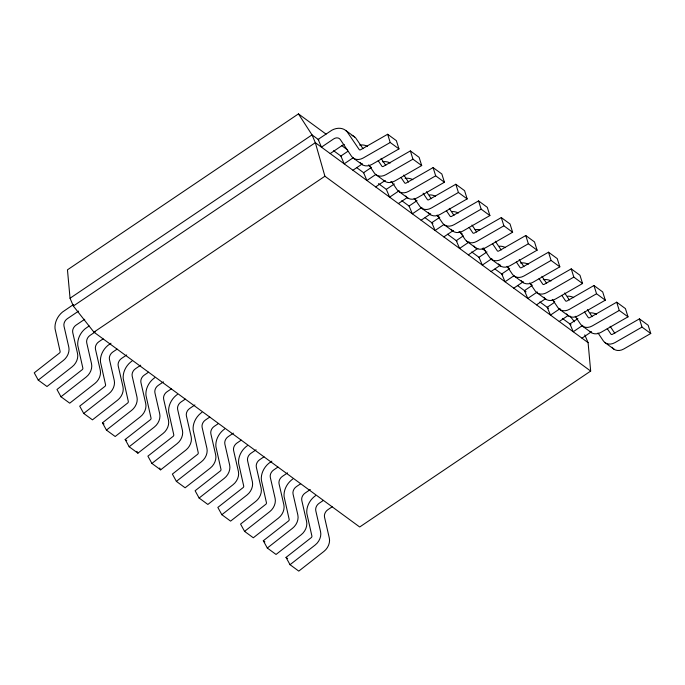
<?xml version="1.0" encoding="UTF-8"?>
<svg xmlns="http://www.w3.org/2000/svg" width="685" height="685" viewBox="0 0 685 685"><rect width="100%" height="100%" fill="white"/><g stroke="black" fill="none" stroke-linecap="round" stroke-linejoin="round"><path stroke-width="1.03" d="M73.501 304.517L62.455 312.069A16.697 12.964 -53.8 0 0 55.04 328.757L60.134 351.508A1.55 1.207 -53.8 0 1 59.535 352.989L34.25 372.82L38.249 380.106L63.414 360.396A11.885 9.23 -53.8 0 0 68.791 347.089L63.996 326.154A6.353 4.932 -53.8 0 1 67.301 318.731L78.595 311.101M89.144 325.966L85.188 328.731A16.697 12.964 -53.8 0 0 77.773 345.42L82.868 368.17A1.55 1.207 -53.8 0 1 82.268 369.652L56.983 389.482L60.982 396.769L86.147 377.058A11.885 9.23 -53.8 0 0 91.525 363.752L86.73 342.817A6.353 4.932 -53.8 0 1 90.035 335.393L95.249 331.874M110.987 343.236L107.922 345.394A16.697 12.964 -53.8 0 0 100.498 362.082L105.593 384.842A1.55 1.207 -53.8 0 1 104.993 386.314L79.708 406.145L83.716 413.432L108.881 393.721A11.885 9.23 -53.8 0 0 114.249 380.415L109.463 359.488A6.353 4.932 -53.8 0 1 112.76 352.056L117.109 349.127M148.577 372.195L144.235 375.132A6.353 4.932 -53.8 0 0 140.93 382.555L145.725 403.491A11.885 9.23 -53.8 0 1 140.348 416.797L115.183 436.508L106.44 430.094L102.442 422.816L127.727 402.985A1.55 1.207 -53.8 0 0 128.326 401.504L123.231 378.745A16.697 12.964 -53.8 0 1 130.647 362.065L131.94 361.098M106.44 430.094L131.606 410.392A11.885 9.23 -53.8 0 0 136.983 397.086L132.188 376.151A6.353 4.932 -53.8 0 1 135.493 368.718L140.708 365.199M171.31 388.866L166.969 391.794A6.353 4.932 -53.8 0 0 163.664 399.227L168.459 420.153A11.885 9.23 -53.8 0 1 163.081 433.459L137.916 453.17L129.174 446.766L125.175 439.479L150.46 419.648A1.55 1.207 -53.8 0 0 151.051 418.167L145.965 395.416A16.697 12.964 -53.8 0 1 153.38 378.728L154.673 377.76M129.174 446.766L154.339 427.055A11.885 9.23 -53.8 0 0 159.708 413.749L154.921 392.813A6.353 4.932 -53.8 0 1 158.226 385.39L163.441 381.87M177.406 394.423L176.113 395.391A16.697 12.964 -53.8 0 0 168.69 412.079L173.785 434.829A1.55 1.207 -53.8 0 1 173.185 436.311L147.9 456.142L151.907 463.428L177.064 443.717A11.885 9.23 -53.8 0 0 182.441 430.411L177.655 409.476A6.353 4.932 -53.8 0 1 180.951 402.052L185.301 399.115M151.907 463.428L160.65 469.841L185.806 450.131A11.885 9.23 -53.8 0 0 191.183 436.825L186.397 415.889A6.353 4.932 -53.8 0 1 189.694 408.466L194.908 404.938M201.878 412.37L200.594 413.338A16.697 12.964 -53.8 0 0 193.17 430.026L198.265 452.776A1.55 1.207 -53.8 0 1 197.665 454.258L172.38 474.088L176.379 481.375L201.544 461.664A11.885 9.23 -53.8 0 0 206.921 448.358L202.126 427.423A6.353 4.932 -53.8 0 1 205.431 419.999L209.781 417.062M224.611 429.033L223.319 430A16.697 12.964 -53.8 0 0 215.903 446.688L220.998 469.448A1.55 1.207 -53.8 0 1 220.399 470.92L195.114 490.751L199.112 498.038L224.278 478.327A11.885 9.23 -53.8 0 0 229.655 465.021L224.86 444.094A6.353 4.932 -53.8 0 1 228.165 436.662L233.379 433.143M247.345 445.704L246.052 446.671A16.697 12.964 -53.8 0 0 238.628 463.36L243.723 486.11A1.55 1.207 -53.8 0 1 243.124 487.592L217.839 507.422L221.846 514.7L247.011 494.998A11.885 9.23 -53.8 0 0 252.38 481.692L247.593 460.757A6.353 4.932 -53.8 0 1 250.89 453.324L256.104 449.805M271.842 461.168L268.777 463.334A16.697 12.964 -53.8 0 0 261.362 480.022L266.456 502.773A1.55 1.207 -53.8 0 1 265.857 504.254L240.572 524.085L244.571 531.372L269.736 511.661A11.885 9.23 -53.8 0 0 275.113 498.355L270.318 477.419A6.353 4.932 -53.8 0 1 273.623 469.996L277.964 467.059M310.314 489.544L305.099 493.072A6.353 4.932 -53.8 0 0 301.794 500.495L306.589 521.431A11.885 9.23 -53.8 0 1 301.212 534.737L276.046 554.448L267.304 548.034L263.305 540.748L288.591 520.917A1.55 1.207 -53.8 0 0 289.181 519.435L284.095 496.685A16.697 12.964 -53.8 0 1 291.51 479.997L292.803 479.029M267.304 548.034L292.469 528.323A11.885 9.23 -53.8 0 0 297.847 515.017L293.052 494.082A6.353 4.932 -53.8 0 1 296.357 486.658L300.698 483.721M332.174 506.797L327.824 509.734A6.353 4.932 -53.8 0 0 324.527 517.158L329.314 538.093A11.885 9.23 -53.8 0 1 323.936 551.399L298.78 571.11L290.038 564.697L286.03 557.41L311.315 537.579A1.55 1.207 -53.8 0 0 311.915 536.107L306.82 513.348A16.697 12.964 -53.8 0 1 314.244 496.659L315.537 495.692M290.038 564.697L315.194 544.986A11.885 9.23 -53.8 0 0 320.571 531.68L315.785 510.753A6.353 4.932 -53.8 0 1 319.082 503.321L323.431 500.392M326.06 134.132L298.446 113.89L67.464 269.822L70.041 298.24L73.346 306.024L93.922 332.148L359.693 526.996L590.675 371.073L588.09 342.654L584.784 334.862M70.041 298.24L312.026 134.885L318.927 139.945M73.346 306.024L315.331 142.677L588.09 342.654M84.734 319.27L76.044 325.135A6.353 4.932 -53.8 0 0 72.738 332.567L77.533 353.494A11.885 9.23 -53.8 0 1 72.156 366.8L46.991 386.511L38.249 380.106M330.196 153.568L342.354 145.357A6.353 4.932 -53.8 0 1 344.238 144.466M347.963 151.248L340.873 156.034L344.178 163.826L352.869 157.961M93.922 332.148L324.904 176.225L590.675 371.073M103.118 338.869L98.777 341.798A6.353 4.932 -53.8 0 0 95.472 349.23L100.267 370.165A11.885 9.23 -53.8 0 1 94.89 383.472L69.724 403.174L60.982 396.769M352.921 170.24L362.485 163.784M371.578 167.311L363.607 172.697L366.912 180.489L375.603 174.624M126.716 354.95L121.502 358.469A6.353 4.932 -53.8 0 0 118.205 365.893L122.992 386.828A11.885 9.23 -53.8 0 1 117.623 400.134L92.458 419.845L83.716 413.432M375.654 186.902L385.21 180.446M394.312 183.982L386.331 189.368L389.637 197.16L399.201 190.704M398.379 203.565L407.07 197.7M417.037 200.645L409.065 206.031L412.37 213.823L421.926 207.367M421.112 220.227L430.668 213.78M439.77 217.308L431.798 222.693L435.103 230.485L443.794 224.62M443.846 236.899L453.401 230.443M463.36 235.854L456.27 240.641L459.584 248.432L469.139 241.976M218.524 423.476L214.174 426.404A6.353 4.932 -53.8 0 0 210.869 433.836L215.664 454.772A11.885 9.23 -53.8 0 1 210.286 468.078L185.121 487.788L176.379 481.375M468.326 254.846L477.882 248.39M486.984 251.926L479.003 257.303L482.308 265.095L491.873 258.647M241.248 440.138L236.907 443.075A6.353 4.932 -53.8 0 0 233.602 450.499L238.397 471.434A11.885 9.23 -53.8 0 1 233.02 484.74L207.855 504.451L199.112 498.038M491.051 271.508L500.615 265.052M509.708 268.589L501.737 273.974L505.042 281.766L513.733 275.901M263.982 456.801L259.632 459.738A6.353 4.932 -53.8 0 0 256.336 467.17L261.122 488.097A11.885 9.23 -53.8 0 1 255.753 501.403L230.588 521.114L221.846 514.7M513.784 288.171L523.34 281.723M531.551 285.85L524.462 290.637L527.775 298.429L537.331 291.973M287.58 472.881L282.366 476.4A6.353 4.932 -53.8 0 0 279.06 483.833L283.855 504.759A11.885 9.23 -53.8 0 1 278.478 518.065L253.313 537.776L244.571 531.372M536.518 304.834L545.2 298.968M554.285 302.513L547.195 307.3L550.5 315.091L560.065 308.644M559.243 321.505L567.933 315.639M577.9 318.585L569.929 323.962L573.234 331.754L582.789 325.306M581.976 338.167L591.532 331.711M398.97 148.91L396.375 140.673L387.633 134.26L360.533 149.801A1.55 1.207 -53.8 0 1 359.223 149.604L347.03 131.64A16.697 12.964 -53.8 0 0 331.908 130.176L318.14 139.372L321.453 147.164L333.612 138.952A6.353 4.932 -53.8 0 1 340.351 139.603L351.508 156.24A11.885 9.23 -53.8 0 0 363.264 157.978L390.227 142.497L398.97 148.91L372.006 164.383A11.885 9.23 -53.8 0 1 360.25 162.645M384.345 180.849A11.885 9.23 -53.8 0 0 394.74 181.054L421.695 165.573L419.109 157.336L410.366 150.923L383.257 166.464A1.55 1.207 -53.8 0 1 381.956 166.267L378.206 160.727M421.695 165.573L412.952 159.168L385.998 174.641A11.885 9.23 -53.8 0 1 374.233 172.903L368.95 165.025M405.708 195.978A11.885 9.23 -53.8 0 0 417.465 197.717L444.428 182.236L441.842 173.999L433.1 167.594L405.991 183.126A1.55 1.207 -53.8 0 1 404.681 182.938L400.939 177.389M444.428 182.236L435.686 175.831L408.722 191.303A11.885 9.23 -53.8 0 1 396.966 189.565L391.683 181.688M428.433 212.641A11.885 9.23 -53.8 0 0 440.198 214.379L467.161 198.907L464.567 190.661L455.825 184.256L428.724 199.797A1.55 1.207 -53.8 0 1 427.414 199.6L423.082 193.179M467.161 198.907L458.419 192.494L431.456 207.975A11.885 9.23 -53.8 0 1 419.691 206.236L414.408 198.35M451.167 229.304A11.885 9.23 -53.8 0 0 462.932 231.05L489.886 215.569L487.3 207.332L478.558 200.919L451.449 216.46A1.55 1.207 -53.8 0 1 450.139 216.263L446.397 210.723M489.886 215.569L481.144 209.156L454.189 224.637A11.885 9.23 -53.8 0 1 442.424 222.899L437.141 215.022M473.9 245.975A11.885 9.23 -53.8 0 0 485.656 247.713L512.62 232.232L510.034 223.995L501.292 217.582L474.183 233.123A1.55 1.207 -53.8 0 1 472.873 232.926L469.131 227.386M512.62 232.232L503.877 225.827L476.914 241.3A11.885 9.23 -53.8 0 1 465.158 239.562L459.875 231.684M498.38 263.922A11.885 9.23 -53.8 0 0 510.137 265.66L537.1 250.179L534.514 241.942L525.763 235.529L498.663 251.07A1.55 1.207 -53.8 0 1 497.353 250.873L492.429 243.586M537.1 250.179L528.358 243.774L501.394 259.247A11.885 9.23 -53.8 0 1 489.638 257.509L483.173 247.876M521.105 280.585A11.885 9.23 -53.8 0 0 532.87 282.323L559.825 266.842L557.239 258.605L548.497 252.2L521.388 267.732A1.55 1.207 -53.8 0 1 520.086 267.544L516.336 261.995M559.825 266.842L551.082 260.437L524.128 275.918A11.885 9.23 -53.8 0 1 512.363 274.171L507.08 266.294M543.839 297.247A11.885 9.23 -53.8 0 0 555.595 298.985L582.558 283.513L579.972 275.267L571.23 268.863L544.121 284.403A1.55 1.207 -53.8 0 1 542.811 284.207L539.069 278.667M582.558 283.513L573.816 277.1L546.853 292.581A11.885 9.23 -53.8 0 1 535.096 290.842L529.813 282.956M566.563 313.918A11.885 9.23 -53.8 0 0 578.328 315.657L605.292 300.176L602.697 291.938L593.955 285.525L566.855 301.066A1.55 1.207 -53.8 0 1 565.545 300.869L561.794 295.329M605.292 300.176L596.549 293.762L569.586 309.243A11.885 9.23 -53.8 0 1 557.821 307.505L552.538 299.628M589.931 331.394A11.885 9.23 -53.8 0 0 601.062 332.319L628.017 316.838L625.431 308.601L616.688 302.188L589.579 317.729A1.55 1.207 -53.8 0 1 588.269 317.54L584.528 311.992M628.017 316.838L619.274 310.433L592.319 325.906A11.885 9.23 -53.8 0 1 580.555 324.168L575.272 316.29M612.03 347.244A11.885 9.23 -53.8 0 0 623.787 348.982L650.75 333.501L648.164 325.264L639.422 318.859L612.313 334.391A1.55 1.207 -53.8 0 1 611.003 334.203L607.261 328.663M650.75 333.501L642.008 327.096L615.044 342.577A11.885 9.23 -53.8 0 1 603.288 340.839L598.005 332.953M345.925 130.595L354.667 137M341.592 145.52L347.629 149.955M368.342 165.136L370.063 166.404M390.775 181.585L392.496 182.852M414.074 198.667L415.795 199.926M437.373 215.749L439.094 217.008M458.941 231.564L462.392 234.09M482.24 248.638L485.691 251.172M507.268 266.987L508.989 268.255M529.702 283.436L532.288 285.337M552.136 299.884L554.722 301.785M352.869 157.773L362.433 164.777M375.603 174.435L385.167 181.448M398.336 191.098L407.9 198.111M421.061 207.769L430.625 214.773M443.794 224.432L453.359 231.444M466.519 241.094L476.092 248.107M490.999 259.041L500.572 266.054M513.733 275.704L523.297 282.717M536.466 292.375L546.031 299.379M559.191 309.038L568.755 316.05M581.925 325.7L591.489 332.713M604.649 342.363L614.222 349.376M333.604 150.709L341.37 156.403M356.911 167.791L363.812 172.851M378.488 183.614L386.254 189.308M401.795 200.696L409.561 206.399M425.102 217.787L432.869 223.481M447.545 234.244L457.041 241.206M471.708 251.96L479.483 257.654M495.015 269.051L502.781 274.745M517.458 285.499L526.089 291.827M539.9 301.957L548.531 308.284M562.342 318.405L570.973 324.741M102.442 422.816L104.034 423.981M125.175 439.479L126.759 440.643M263.305 540.748L264.889 541.912M286.03 557.41L287.623 558.583M569.997 316.085L574.501 321.804M610.121 326.308L614.822 333.312M587.396 309.646L592.097 316.65M564.663 292.975L569.363 299.987M541.929 276.312L546.63 283.325M519.204 259.649L523.905 266.653M495.298 241.231L501.172 249.991M471.991 225.031L476.692 232.044M449.266 208.368L453.967 215.381M426.532 191.706L431.233 198.719M403.799 175.043L408.5 182.047M381.074 158.372L385.775 165.385M363.041 148.722L355.772 138.053A16.697 12.964 -53.8 0 0 352.03 135.459M298.446 113.89L312.026 134.885L315.331 142.677L324.904 176.225M159.648 468.018L160.65 469.841M136.914 451.355L137.916 453.17M639.422 318.859L642.008 327.096M616.688 302.188L619.274 310.433M593.955 285.525L596.549 293.762M571.23 268.863L573.816 277.1M548.497 252.2L551.082 260.437M525.763 235.529L528.358 243.774M501.292 217.582L503.877 225.827M478.558 200.919L481.144 209.156M455.825 184.256L458.419 192.494M433.1 167.594L435.686 175.831M410.366 150.923L412.952 159.168M387.633 134.26L390.227 142.497M520.531 263.031A16.697 12.964 -53.8 0 1 528.263 264.324M499.468 246.198A16.697 12.964 -53.8 0 1 505.53 247.662M567.659 296.194A16.697 12.964 -53.8 0 1 573.722 297.65M475.065 229.698A16.697 12.964 -53.8 0 1 479.937 229.843M543.256 279.694A16.697 12.964 -53.8 0 1 550.988 280.987M590.393 312.857A16.697 12.964 -53.8 0 1 596.447 314.321M405.126 178.425A16.697 12.964 -53.8 0 1 412.858 179.718M429.529 194.925A16.697 12.964 -53.8 0 1 435.591 196.381M452.263 211.588A16.697 12.964 -53.8 0 1 458.316 213.044M382.401 161.763A16.697 12.964 -53.8 0 1 390.133 163.056M359.668 145.092A16.697 12.964 -53.8 0 1 367.4 146.385"/></g></svg>
